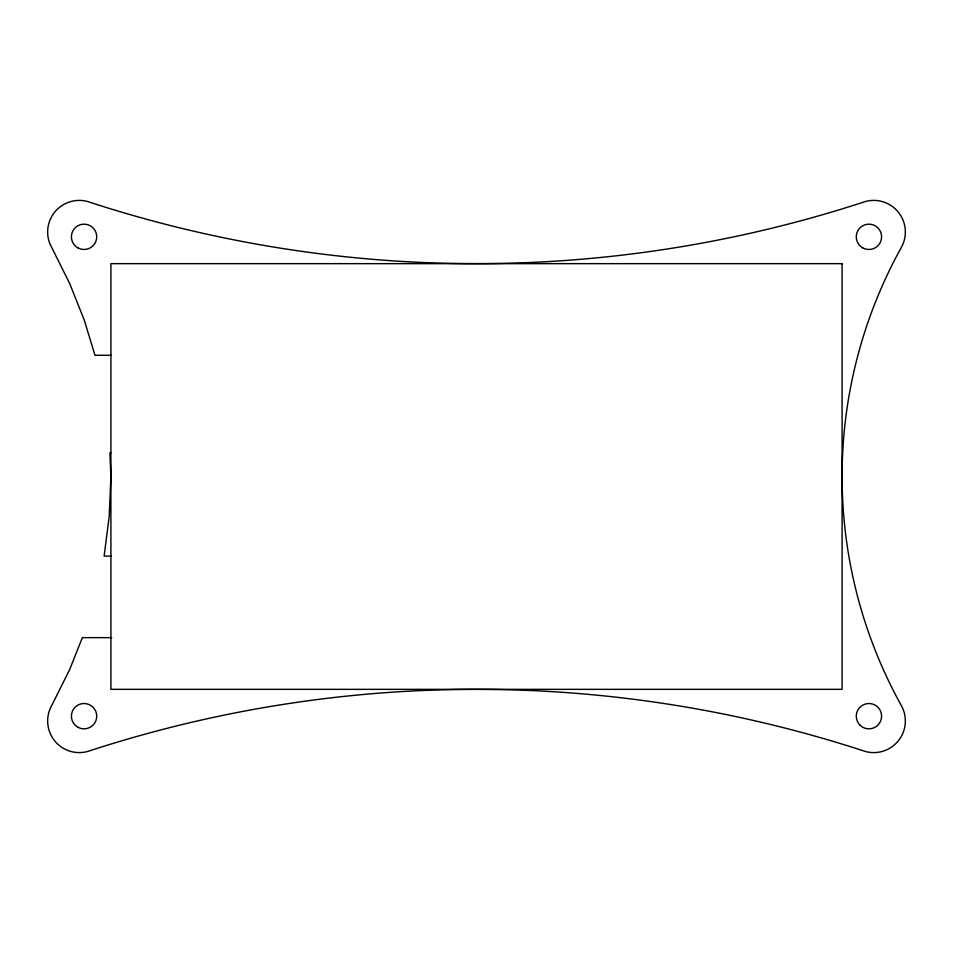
<?xml version="1.0" encoding="UTF-8"?>
<svg xmlns="http://www.w3.org/2000/svg" width="953" height="953" viewBox="0 0 953 953"><rect width="100%" height="100%" fill="white"/><g stroke="black" fill="none" stroke-linecap="round" stroke-linejoin="round"><path stroke-width="1.43" d="M111.31 355.278L94.955 355.278L84.364 320.375L69.652 283.422L51.891 247.84A31.628 31.628 0 0 1 87.462 201.476A1248.227 1248.227 0 0 0 865.538 201.476A31.628 31.628 0 0 1 901.109 247.84A472.474 472.474 0 0 0 901.109 705.16A31.628 31.628 0 0 1 865.538 751.524A1248.227 1248.227 0 0 0 87.462 751.524A31.628 31.628 0 0 1 51.891 705.16L69.652 669.578L82.363 637.64L111.715 637.64M110.905 452.878L109.905 452.878L110.905 476.5L109.226 516.228L104.127 556.099L111.513 556.099M842.095 263.659L110.905 263.659L110.905 689.341L842.095 689.341L842.095 263.659M859.987 725.126A12.651 12.651 0 0 0 881.156 719.455A12.651 12.651 0 0 0 865.658 703.957A12.651 12.651 0 0 0 859.987 725.126M77.741 727.139A12.651 12.651 0 0 0 96.718 716.179A12.651 12.651 0 0 0 77.741 705.22A12.651 12.651 0 0 0 77.741 727.139M77.741 247.78A12.651 12.651 0 0 0 96.718 236.821A12.651 12.651 0 0 0 77.741 225.861A12.651 12.651 0 0 0 77.741 247.78M862.608 247.78A12.651 12.651 0 0 0 881.585 236.821A12.651 12.651 0 0 0 862.608 225.861A12.651 12.651 0 0 0 862.608 247.78"/></g></svg>
